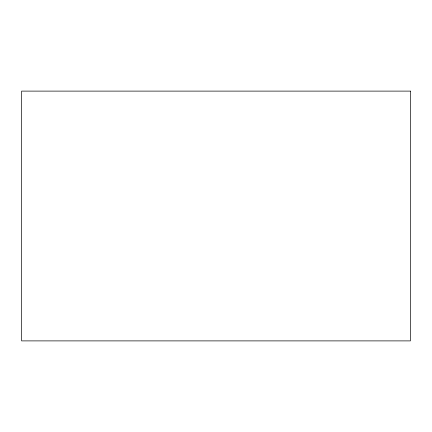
<?xml version="1.0" encoding="UTF-8"?>
<svg xmlns="http://www.w3.org/2000/svg" width="432" height="432" viewBox="0 0 432 432"><rect width="100%" height="100%" fill="white"/><g stroke="black" fill="none" stroke-linecap="round" stroke-linejoin="round"><path stroke-width="0.65" d="M410.4 91.109L21.6 91.109L21.6 340.891L410.4 340.891L410.4 91.109"/></g></svg>
